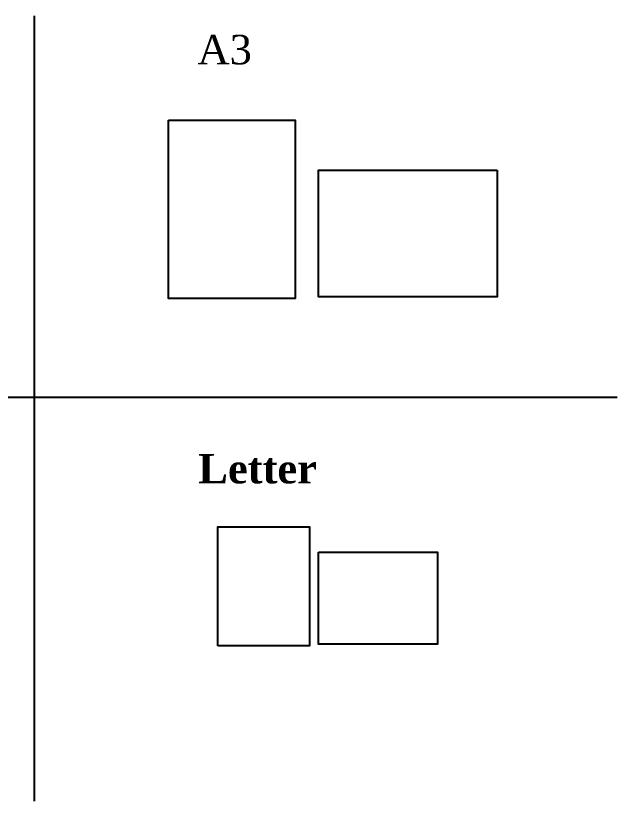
# Model space of a CAD drawing. Header units: inches. Extents: x -632136 to 122197, y -2623 to 455295.
# Drawn here: x -98087 to 122197, y -2623 to 285173 of the extents above; entities that cross this region are included whole.
import ezdxf

# ---------------------------------------------------------------- set-up
doc = ezdxf.new("R2010")
doc.units = ezdxf.units.IN
doc.header["$MEASUREMENT"] = 0
doc.styles.get("Standard").update_dxf_attribs({"font": '', "height": 60})
doc.styles.get('Standard').set_extended_font_data('Kalpurush ANSI')

msp = doc.modelspace()

# ---------------------------------------------------------------- linework, layer by layer
at = {"color": 5}
for p, q in [((-91367.6, 285173.3), (-91367.6, -2622.7)), ((-318370.7, 145448.5), (122197, 145448.5))]:
    msp.add_line(p, q, dxfattribs=at)
for points in [[(-42129.3, 246943.6), (4202.7, 246943.6), (4202.7, 181603.6), (-42129.3, 181603.6), (-42129.3, 246943.6)], [(78178.4, 228577.1), (78178.4, 182245.1), (12838.4, 182245.1), (12838.4, 228577.1), (78178.4, 228577.1)], [(-24108.1, 54341.2), (-24108.1, 97901.2), (9551.9, 97901.2), (9551.9, 54341.2), (-24108.1, 54341.2)], [(12786.1, 88652.9), (56346.1, 88652.9), (56346.1, 54992.9), (12786.1, 54992.9), (12786.1, 88652.9)]]:
    msp.add_lwpolyline(points, dxfattribs=at)

# ---------------------------------------------------------------- texts
at = {"color": 5, "char_height": 10800, "attachment_point": 1}
for s, insert, width in [('{\\fTimes New Roman|b0|i0|c0|p18;A3}', (-31543.5, 278167.5), 98799.246), ('{\\fTimes New Roman|b1|i0|c0|p18;Letter}', (-31252.7, 124643.1), 83098.671)]:
    msp.add_mtext(s, dxfattribs=dict(at, insert=insert, width=width))

doc.saveas('drawing.dxf')
